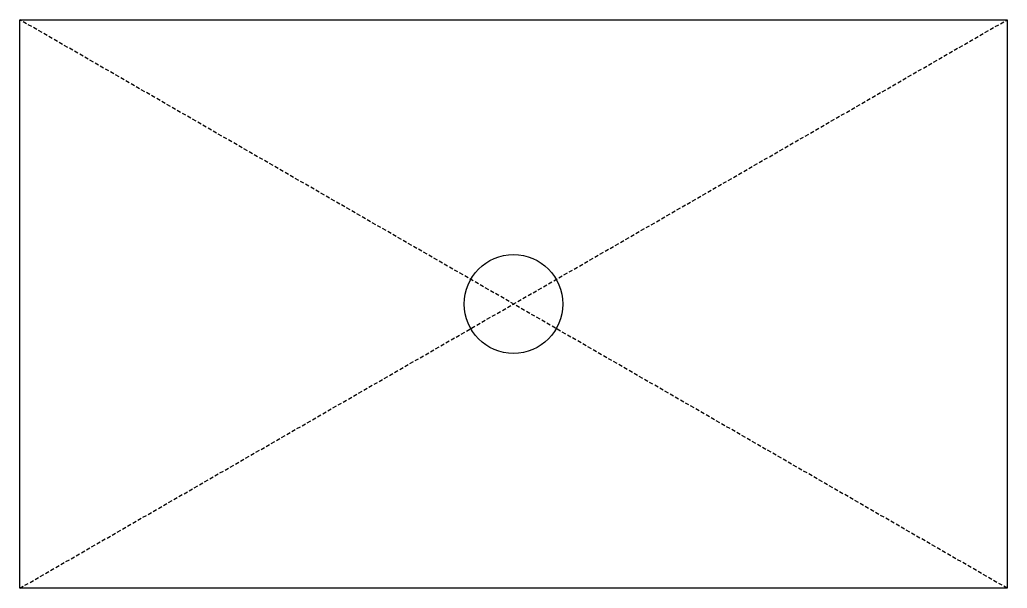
# Model space of a CAD drawing. Header units: millimetres. Extents: x -62 to 62, y -36 to 36.
import ezdxf

# ---------------------------------------------------------------- set-up
doc = ezdxf.new("R2010")
doc.units = ezdxf.units.MM
doc.linetypes.add('DASHED', pattern=[0.75, 0.5, -0.25])
doc.layers.get('0').update_dxf_attribs({"linetype": 'CONTINUOUS'})

msp = doc.modelspace()

# ---------------------------------------------------------------- linework, layer by layer
at = {"linetype": 'DASHED'}
for p, q in [((62.5, -36), (-62.5, 36)), ((-62.5, -36), (62.5, 36))]:
    msp.add_line(p, q, dxfattribs=at)
msp.add_lwpolyline([(62.5, -36), (-62.5, -36), (-62.5, 36), (62.5, 36)], close=True)
msp.add_circle((0, 0), 6.25)
msp.add_point((0, 0))
msp.add_point((0, 0))

doc.saveas('drawing.dxf')
